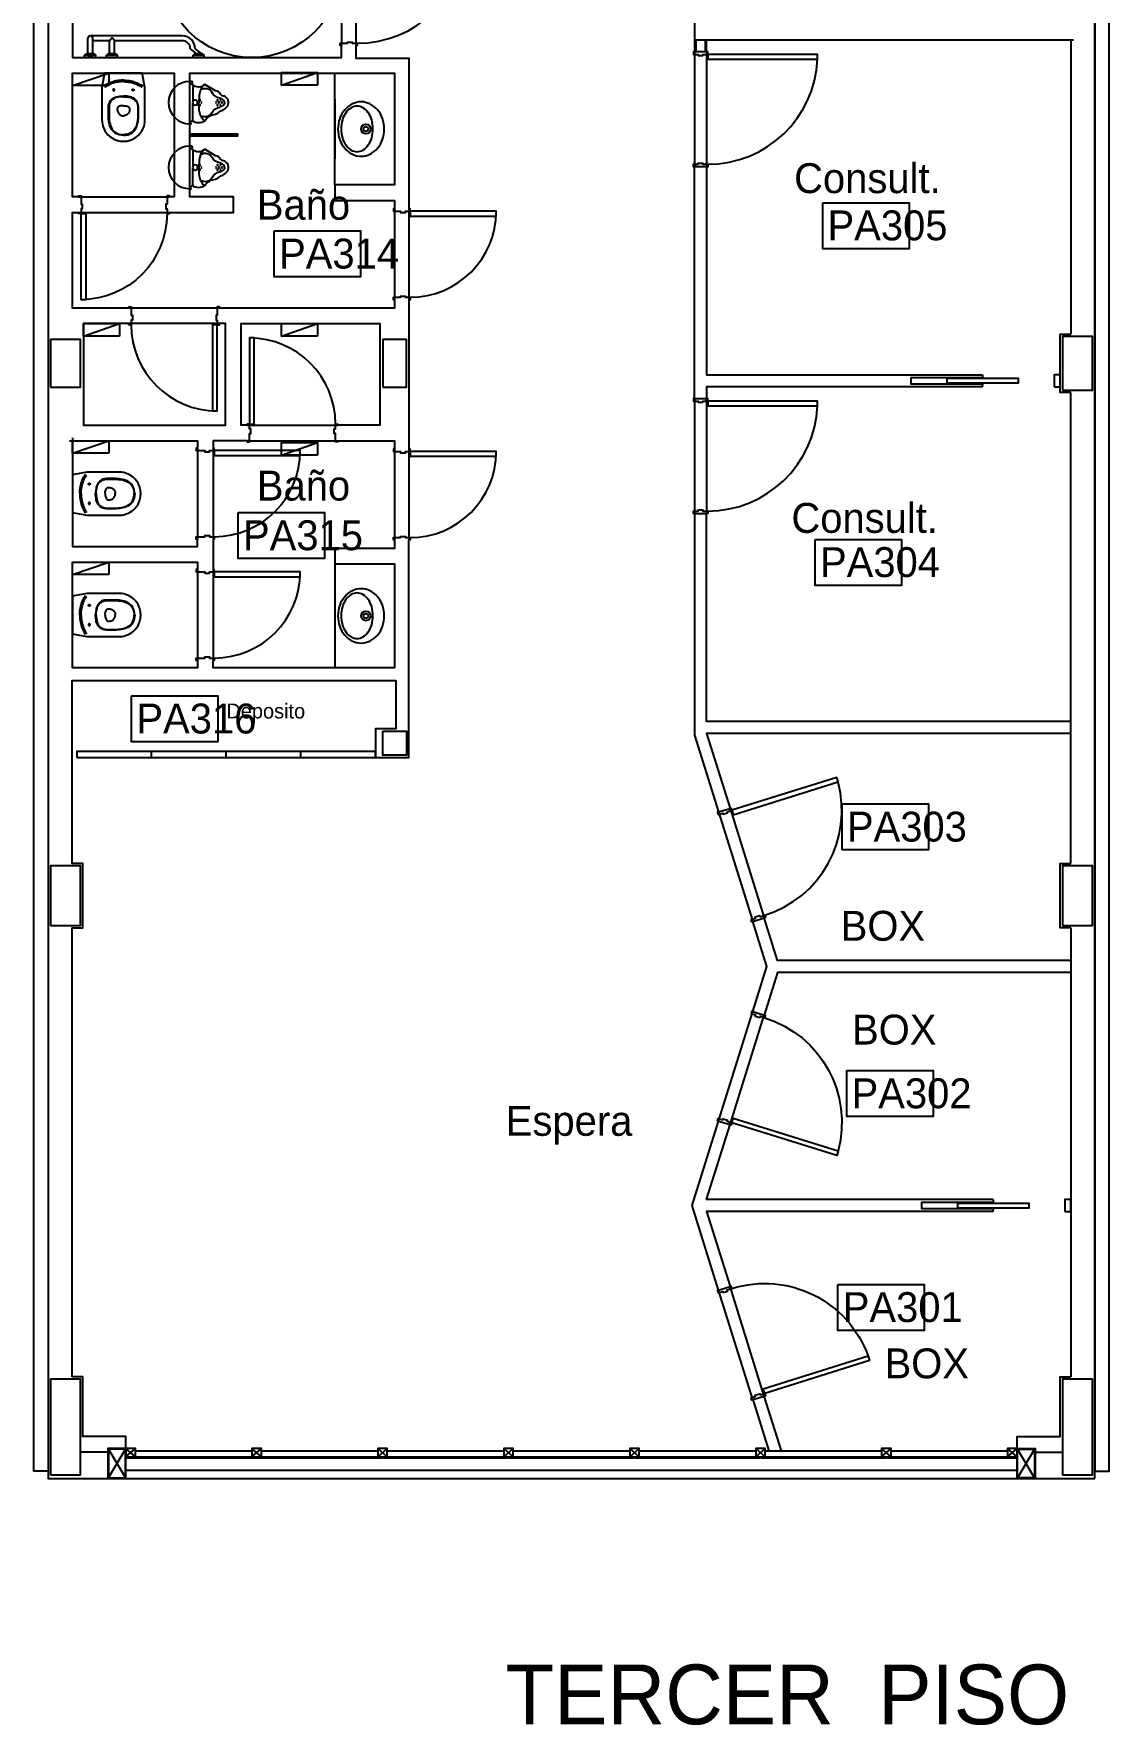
# Model space of a CAD drawing. Header units: millimetres. Extents: x 1473.7 to 1568.7, y 1808.4 to 1881.8.
# Drawn here: x 1522.05 to 1531.05, y 1845.37 to 1859.52 of the extents above; entities that cross this region are included whole.
import ezdxf

# ---------------------------------------------------------------- set-up
doc = ezdxf.new("R2010")
doc.units = ezdxf.units.MM
doc.layers.get('0').update_dxf_attribs({"linetype": 'CONTINUOUS'})
for name, color, linetype in [('0000-TEXTO', 7, 'CONTINUOUS'), ('000000-TEXTO', 7, 'CONTINUOUS'), ('10-CARP-HOJA-PUER', 4, 'CONTINUOUS'), ('10-CARP-MARC', 2, 'CONTINUOUS'), ('10-CARP-SLIA', 14, 'CONTINUOUS'), ('AR - CAJAS', 1, 'CONTINUOUS'), ('AR - CARPINTERIA 1', 1, 'CONTINUOUS'), ('AR - CURTAIN WALL', 1, 'CONTINUOUS'), ('AR - INST. SANITARIA', 2, 'CONTINUOUS'), ('AR - LADRILLO VISTO', 3, 'CONTINUOUS'), ('AR - MESADA', 9, 'CONTINUOUS'), ('AR - REVESTIMIENTO', 21, 'CONTINUOUS'), ('AR - REVOQUE', 8, 'CONTINUOUS'), ('AR - TABIQUE DURLOCK', 2, 'CONTINUOUS'), ('AR - TXT', 7, 'CONTINUOUS'), ('ES - LINEA OFICIAL', 6, 'CONTINUOUS'), ('ES-COLUMNAS', 5, 'CONTINUOUS'), ('Sanitario_Detalle', 8, 'CONTINUOUS'), ('TEXTO', 7, 'CONTINUOUS')]:
    doc.layers.add(name, color=color, linetype=linetype)

# ---------------------------------------------------------------- blocks, each defined once
blk = doc.blocks.new('Puerta 76.1')
at = {"layer": '10-CARP-HOJA-PUER', "linetype": 'CONTINUOUS'}
blk.add_lwpolyline([(0.02, 0.13), (0.06, 0.13), (0.06, 0.85), (0.02, 0.85), (0.02, 0.13)], dxfattribs=at)
at = {"layer": '10-CARP-MARC', "linetype": 'CONTINUOUS'}
for points in [[(0, 0), (0, -0.01), (0.02, -0.01), (0.02, 0.05), (0.03, 0.05), (0.03, 0.09), (0.02, 0.09), (0.02, 0.13), (0, 0.13), (0, 0.12)], [(0.76, 0), (0.76, -0.01), (0.74, -0.01), (0.74, 0.05), (0.73, 0.05), (0.73, 0.09), (0.74, 0.09), (0.74, 0.13), (0.76, 0.13), (0.76, 0.12)]]:
    blk.add_lwpolyline(points, dxfattribs=at)
at = {"layer": '10-CARP-SLIA', "linetype": 'CONTINUOUS'}
for p, q in [((0, 0.12), (0.76, 0.12)), ((0, 0), (0.76, 0))]:
    blk.add_line(p, q, dxfattribs=at)
blk.add_arc((0.02, 0.13), 0.72, 0, 90, dxfattribs=at)
blk = doc.blocks.new('Puerta 76.2')
at = {"layer": '10-CARP-HOJA-PUER', "linetype": 'CONTINUOUS'}
blk.add_lwpolyline([(0.02, 0.14), (0.06, 0.14), (0.06, 0.86), (0.02, 0.86), (0.02, 0.14)], dxfattribs=at)
at = {"layer": '10-CARP-MARC', "linetype": 'CONTINUOUS'}
for points in [[(0, 0), (0, -0.01), (0.02, -0.01), (0.02, 0.06), (0.03, 0.06), (0.03, 0.1), (0.02, 0.1), (0.02, 0.14), (0, 0.14), (0, 0.13)], [(0.76, 0), (0.76, -0.01), (0.74, -0.01), (0.74, 0.06), (0.73, 0.06), (0.73, 0.1), (0.74, 0.1), (0.74, 0.14), (0.76, 0.14), (0.76, 0.13)]]:
    blk.add_lwpolyline(points, dxfattribs=at)
at = {"layer": '10-CARP-SLIA', "linetype": 'CONTINUOUS'}
for p, q in [((0, 0.13), (0.76, 0.13)), ((0, 0), (0.76, 0))]:
    blk.add_line(p, q, dxfattribs=at)
blk.add_arc((0.02, 0.14), 0.72, 0, 90, dxfattribs=at)
blk = doc.blocks.new('Puerta 96.1')
at = {"layer": '10-CARP-HOJA-PUER', "linetype": 'CONTINUOUS'}
blk.add_lwpolyline([(0.02, 0.11), (0.06, 0.11), (0.06, 1.03), (0.02, 1.03), (0.02, 0.11)], dxfattribs=at)
at = {"layer": '10-CARP-MARC', "linetype": 'CONTINUOUS'}
for points in [[(0, 0), (0, -0.01), (0.02, -0.01), (0.02, 0.03), (0.03, 0.03), (0.03, 0.07), (0.02, 0.07), (0.02, 0.11), (0, 0.11), (0, 0.1)], [(0.96, 0), (0.96, -0.01), (0.94, -0.01), (0.94, 0.03), (0.93, 0.03), (0.93, 0.07), (0.94, 0.07), (0.94, 0.11), (0.96, 0.11), (0.96, 0.1)]]:
    blk.add_lwpolyline(points, dxfattribs=at)
at = {"layer": '10-CARP-SLIA', "linetype": 'CONTINUOUS'}
for p, q in [((0, 0.1), (0.96, 0.1)), ((0, 0), (0.96, 0))]:
    blk.add_line(p, q, dxfattribs=at)
blk.add_arc((0.019952, 0.109981), 0.920048, 0.00121, 87.505209, dxfattribs=at)
blk = doc.blocks.new('Puerta 96.2')
at = {"layer": '10-CARP-HOJA-PUER', "linetype": 'CONTINUOUS'}
blk.add_lwpolyline([(0.02, 0.13), (0.06, 0.13), (0.06, 1.05), (0.02, 1.05), (0.02, 0.13)], dxfattribs=at)
at = {"layer": '10-CARP-MARC', "linetype": 'CONTINUOUS'}
for points in [[(0, 0), (0, -0.01), (0.02, -0.01), (0.02, 0.05), (0.03, 0.05), (0.03, 0.09), (0.02, 0.09), (0.02, 0.13), (0, 0.13), (0, 0.12)], [(0.96, 0), (0.96, -0.01), (0.94, -0.01), (0.94, 0.05), (0.93, 0.05), (0.93, 0.09), (0.94, 0.09), (0.94, 0.13), (0.96, 0.13), (0.96, 0.12)]]:
    blk.add_lwpolyline(points, dxfattribs=at)
at = {"layer": '10-CARP-SLIA', "linetype": 'CONTINUOUS'}
for p, q in [((0, 0.12), (0.96, 0.12)), ((0, 0), (0.96, 0))]:
    blk.add_line(p, q, dxfattribs=at)
blk.add_arc((0.019952, 0.129981), 0.920048, 0.00121, 87.505209, dxfattribs=at)
blk = doc.blocks.new('S_Mingitorio')
blk.add_lwpolyline([(-0.164, 0.3, -0.107013), (-0.138805, 0.292953, -0.081155), (-0.114635, 0.270044, 0.245336), (-0.099805, 0.238295, -0.277467), (-0.073617, 0.200136), (-0.024, 0.117609, 0.414214), (-0.024, 0.019), (-0.017, 0.012, -0.999999), (0, 0.012), (0, 0, -0.999999), (-0.328, 0), (-0.328, 0.012, 0.414214), (-0.311, 0.012), (-0.304, 0.019, -0.277467), (-0.304, 0.117609, 0.245336), (-0.254383, 0.200136, -0.081155), (-0.228195, 0.238295, -0.107013), (-0.213365, 0.270044), (-0.189195, 0.292953), (-0.164, 0.3)], format="xyb", close=True)
at = {"layer": 'Sanitario_Detalle'}
for p, q in [((-0.299, 0.025), (-0.17468, 0.025)), ((-0.029, 0.025), (-0.15332, 0.025))]:
    blk.add_line(p, q, dxfattribs=at)
for points in [[(-0.164, 0.268849, 0.088171), (-0.176666, 0.265306, 0.075175), (-0.188587, 0.253131, 0.075175), (-0.198793, 0.231942)], [(-0.164, 0.268849, -0.088171), (-0.151334, 0.265306, -0.075175), (-0.139413, 0.253131, -0.075175), (-0.129207, 0.231942)], [(-0.304, 0.117609, 0.09017), (-0.297032, 0.102868, 0.04702), (-0.262995, 0.083927), (-0.221325, 0.073995), (-0.164, 0.069976)], [(-0.024, 0.117609, -0.09017), (-0.030968, 0.102868, -0.04702), (-0.065005, 0.083927), (-0.106675, 0.073995), (-0.164, 0.069976)]]:
    blk.add_lwpolyline(points, format="xyb", dxfattribs=at)
for centre, radius in [((-0.183053, 0.236136), 0.003), ((-0.183053, 0.214136), 0.003), ((-0.164, 0.247136), 0.003), ((-0.164, 0.225136), 0.003), ((-0.164, 0.203136), 0.003), ((-0.144947, 0.236136), 0.003), ((-0.144947, 0.214136), 0.003), ((-0.183053, 0.078235), 0.003), ((-0.164, 0.04191), 0.02), ((-0.164, 0.089235), 0.003), ((-0.144947, 0.078235), 0.003)]:
    blk.add_circle(centre, radius, dxfattribs=at)
for centre, radius, start, end in [((-0.210559, 0.117609), 0.063441, 117.969625, 211.439222), ((-0.277833, 0.244296), 0.08, 297.969625, 351.116406), ((-0.050167, 0.244296), 0.08, 188.883594, 242.030375), ((-0.117441, 0.117609), 0.063441, 328.560778, 62.030375), ((-0.299, 0.02), 0.005, 89.999478, 179.999119), ((-0.029, 0.02), 0.005, 0.000881, 90.000522)]:
    blk.add_arc(centre, radius, start, end, dxfattribs=at)
blk = doc.blocks.new('SAPLS001')
for p, q in [((-0.250026, 0), (0.250026, 0)), ((-0.250026, -0.5), (0.250026, -0.5))]:
    blk.add_line(p, q)
at = {"linetype": 'ByBlock'}
for points in [[(0.22733, -0.280754, 0.113295), (0.210623, -0.207966, 0.103441), (0.160747, -0.143356, 0.092), (0.088548, -0.101656, 0.085275), (0, -0.086444, 0.085275), (-0.088548, -0.101656, 0.092), (-0.160747, -0.143356, 0.103441), (-0.210623, -0.207966, 0.113295), (-0.22733, -0.280754, 0.113295), (-0.210623, -0.353541, 0.103441), (-0.160747, -0.418152, 0.092), (-0.088548, -0.459851, 0.085275), (0, -0.475064, 0.085275), (0.088548, -0.459851, 0.092), (0.160747, -0.418152, 0.103441), (0.210623, -0.353541, 0.113295)], [(0.18923, -0.315044, 0.13438), (0.175998, -0.266698, 0.106842), (0.133434, -0.220751, 0.082314), (0.074256, -0.192422, 0.07067), (-0.00127, -0.181694, 0.07067), (-0.076796, -0.192422, 0.082314), (-0.135974, -0.220751, 0.106842), (-0.178538, -0.266698, 0.13438), (-0.19177, -0.315044, 0.13438), (-0.178538, -0.363389, 0.106842), (-0.135974, -0.409336, 0.082314), (-0.076796, -0.437665, 0.07067), (-0.00127, -0.448394, 0.07067), (0.074256, -0.437665, 0.082314), (0.133434, -0.409336, 0.106842), (0.175998, -0.363389, 0.13438)]]:
    blk.add_lwpolyline(points, format="xyb", close=True, dxfattribs=at)
for radius in [0.04, 0.02]:
    blk.add_circle((0, -0.240623), radius)
blk = doc.blocks.new('RCPLS004')
for p, q in [((-0.158103, -0.103448), (-0.163602, -0.106888)), ((-0.147335, -0.097174), (-0.158103, -0.103448)), ((-0.151402, -0.113418), (-0.157098, -0.116972)), ((-0.142725, -0.108344), (-0.151402, -0.113418)), ((-0.135621, -0.090996), (-0.147335, -0.097174)), ((-0.131151, -0.102179), (-0.142725, -0.108344)), ((-0.124182, -0.085575), (-0.135621, -0.090996)), ((-0.120804, -0.097217), (-0.131151, -0.102179)), ((-0.110949, -0.080011), (-0.124182, -0.085575)), ((-0.108353, -0.091891), (-0.120804, -0.097217)), ((-0.097979, -0.075253), (-0.110949, -0.080011)), ((-0.096744, -0.087525), (-0.108353, -0.091891)), ((-0.085539, -0.071305), (-0.097979, -0.075253)), ((-0.083423, -0.083193), (-0.096744, -0.087525)), ((-0.088322, -0.138375), (-0.0885, -0.140043)), ((-0.0885, -0.140043), (-0.088342, -0.14153)), ((-0.087768, -0.136768), (-0.088322, -0.138375)), ((-0.086964, -0.135453), (-0.087768, -0.136768)), ((-0.085938, -0.134355), (-0.086964, -0.135453)), ((-0.08473, -0.133493), (-0.085938, -0.134355)), ((-0.074913, -0.068391), (-0.085539, -0.071305)), ((-0.083077, -0.132793), (-0.08473, -0.133493)), ((-0.06913, -0.079316), (-0.083423, -0.083193)), ((-0.081, -0.1325), (-0.083077, -0.132793)), ((-0.07927, -0.132702), (-0.081, -0.1325)), ((-0.077873, -0.133183), (-0.07927, -0.132702)), ((-0.076604, -0.133923), (-0.077873, -0.133183)), ((-0.075515, -0.134885), (-0.076604, -0.133923)), ((-0.074542, -0.136187), (-0.075515, -0.134885)), ((-0.062185, -0.065438), (-0.074913, -0.068391)), ((-0.073907, -0.137563), (-0.074542, -0.136187)), ((-0.073552, -0.139119), (-0.073907, -0.137563)), ((-0.073831, -0.142203), (-0.073523, -0.140584)), ((-0.073523, -0.140584), (-0.073552, -0.139119)), ((-0.056178, -0.076464), (-0.06913, -0.079316)), ((-0.046976, -0.062656), (-0.062185, -0.065438)), ((-0.043147, -0.07421), (-0.056178, -0.076464)), ((-0.033426, -0.060845), (-0.046976, -0.062656)), ((-0.029119, -0.072457), (-0.043147, -0.07421)), ((-0.018199, -0.059545), (-0.033426, -0.060845)), ((-0.015985, -0.071438), (-0.029119, -0.072457)), ((0, -0.059), (-0.018199, -0.059545)), ((0, -0.071), (-0.015985, -0.071438)), ((0, -0.059), (0.018199, -0.059545)), ((0, -0.071), (0.015985, -0.071438)), ((0.015985, -0.071438), (0.029119, -0.072457)), ((0.018199, -0.059545), (0.033426, -0.060845)), ((0.029119, -0.072457), (0.043147, -0.07421)), ((0.033426, -0.060845), (0.046976, -0.062656)), ((0.043147, -0.07421), (0.056178, -0.076464)), ((0.046976, -0.062656), (0.062185, -0.065438)), ((0.056178, -0.076464), (0.06913, -0.079316)), ((0.062185, -0.065438), (0.074913, -0.068391)), ((0.06913, -0.079316), (0.083423, -0.083193)), ((0.073523, -0.140584), (0.073552, -0.139119)), ((0.073831, -0.142203), (0.073523, -0.140584)), ((0.073552, -0.139119), (0.073907, -0.137563)), ((0.073907, -0.137563), (0.074542, -0.136187)), ((0.074542, -0.136187), (0.075515, -0.134885)), ((0.074913, -0.068391), (0.085539, -0.071305)), ((0.075515, -0.134885), (0.076604, -0.133923)), ((0.076604, -0.133923), (0.077873, -0.133183)), ((0.077873, -0.133183), (0.07927, -0.132702)), ((0.07927, -0.132702), (0.081, -0.1325)), ((0.081, -0.1325), (0.083077, -0.132793)), ((0.083077, -0.132793), (0.08473, -0.133493)), ((0.083423, -0.083193), (0.096744, -0.087525)), ((0.08473, -0.133493), (0.085938, -0.134355)), ((0.085539, -0.071305), (0.097979, -0.075253)), ((0.085938, -0.134355), (0.086964, -0.135453)), ((0.086964, -0.135453), (0.087768, -0.136768)), ((0.087768, -0.136768), (0.088322, -0.138375)), ((0.088322, -0.138375), (0.0885, -0.140043)), ((0.0885, -0.140043), (0.088342, -0.14153)), ((0.096744, -0.087525), (0.108353, -0.091891)), ((0.097979, -0.075253), (0.110949, -0.080011)), ((0.108353, -0.091891), (0.120804, -0.097217)), ((0.110949, -0.080011), (0.124182, -0.085575)), ((0.120804, -0.097217), (0.131151, -0.102179)), ((0.124182, -0.085575), (0.135621, -0.090996)), ((0.131151, -0.102179), (0.142725, -0.108344)), ((0.135621, -0.090996), (0.147335, -0.097174)), ((0.142725, -0.108344), (0.151402, -0.113418)), ((0.147335, -0.097174), (0.158103, -0.103448)), ((0.151402, -0.113418), (0.157098, -0.116972)), ((0.158103, -0.103448), (0.163602, -0.106888)), ((-0.1255, -0.282118), (-0.124222, -0.267431)), ((-0.1255, -0.363299), (-0.1255, -0.282118)), ((-0.124222, -0.267431), (-0.12055, -0.253534)), ((-0.12055, -0.253534), (-0.115124, -0.241421)), ((-0.119449, -0.269195), (-0.1205, -0.282118)), ((-0.1205, -0.282118), (-0.1205, -0.363299)), ((-0.117825, -0.261603), (-0.119449, -0.269195)), ((-0.11394, -0.25039), (-0.117825, -0.261603)), ((-0.115124, -0.241421), (-0.107735, -0.230113)), ((-0.108595, -0.240129), (-0.11394, -0.25039)), ((-0.1017, -0.230596), (-0.108595, -0.240129)), ((-0.107735, -0.230113), (-0.099559, -0.220986)), ((-0.09449, -0.223083), (-0.1017, -0.230596)), ((-0.099559, -0.220986), (-0.08942, -0.212606)), ((-0.086469, -0.216644), (-0.09449, -0.223083)), ((-0.08942, -0.212606), (-0.080024, -0.206865)), ((-0.088342, -0.14153), (-0.087821, -0.143117)), ((-0.087821, -0.143117), (-0.086955, -0.14456)), ((-0.086955, -0.14456), (-0.086041, -0.145553)), ((-0.073759, -0.209359), (-0.086469, -0.216644)), ((-0.086041, -0.145553), (-0.084883, -0.146416)), ((-0.084883, -0.146416), (-0.083523, -0.147063)), ((-0.083523, -0.147063), (-0.0821, -0.147419)), ((-0.0821, -0.147419), (-0.080907, -0.147499)), ((-0.080907, -0.147499), (-0.07949, -0.147346)), ((-0.080024, -0.206865), (-0.069327, -0.202155)), ((-0.07949, -0.147346), (-0.077884, -0.146822)), ((-0.077884, -0.146822), (-0.076531, -0.146023)), ((-0.076531, -0.146023), (-0.07548, -0.145077)), ((-0.07548, -0.145077), (-0.074435, -0.143627)), ((-0.074435, -0.143627), (-0.073831, -0.142203)), ((-0.060887, -0.204759), (-0.073759, -0.209359)), ((-0.069327, -0.202155), (-0.055138, -0.198213)), ((-0.046105, -0.201418), (-0.060887, -0.204759)), ((-0.055138, -0.198213), (-0.041617, -0.19552)), ((-0.043185, -0.281978), (-0.046264, -0.284915)), ((-0.031523, -0.199055), (-0.046105, -0.201418)), ((-0.0385, -0.279298), (-0.043185, -0.281978)), ((-0.041617, -0.19552), (-0.029962, -0.193818)), ((-0.030225, -0.276434), (-0.0385, -0.279298)), ((-0.016661, -0.197572), (-0.031523, -0.199055)), ((-0.02315, -0.274578), (-0.030225, -0.276434)), ((-0.029962, -0.193818), (-0.018882, -0.19272)), ((-0.015895, -0.273207), (-0.02315, -0.274578)), ((-0.018882, -0.19272), (-0.008623, -0.19215)), ((0, -0.197), (-0.016661, -0.197572)), ((-0.008285, -0.272326), (-0.015895, -0.273207)), ((-0.008623, -0.19215), (0, -0.192)), ((0, -0.272), (-0.008285, -0.272326)), ((0.008623, -0.19215), (0, -0.192)), ((0, -0.197), (0.016661, -0.197572)), ((0, -0.272), (0.008285, -0.272326)), ((0.008285, -0.272326), (0.015895, -0.273207)), ((0.018882, -0.19272), (0.008623, -0.19215)), ((0.015895, -0.273207), (0.02315, -0.274578)), ((0.016661, -0.197572), (0.031523, -0.199055)), ((0.029962, -0.193818), (0.018882, -0.19272)), ((0.02315, -0.274578), (0.030225, -0.276434)), ((0.041617, -0.19552), (0.029962, -0.193818)), ((0.030225, -0.276434), (0.0385, -0.279298)), ((0.031523, -0.199055), (0.046105, -0.201418)), ((0.0385, -0.279298), (0.043185, -0.281978)), ((0.055138, -0.198213), (0.041617, -0.19552)), ((0.043185, -0.281978), (0.046264, -0.284915)), ((0.046105, -0.201418), (0.060887, -0.204759)), ((0.069327, -0.202155), (0.055138, -0.198213)), ((0.060887, -0.204759), (0.073759, -0.209359)), ((0.080024, -0.206865), (0.069327, -0.202155)), ((0.073759, -0.209359), (0.086469, -0.216644)), ((0.074435, -0.143627), (0.073831, -0.142203)), ((0.07548, -0.145077), (0.074435, -0.143627)), ((0.076531, -0.146023), (0.07548, -0.145077)), ((0.077884, -0.146822), (0.076531, -0.146023)), ((0.07949, -0.147346), (0.077884, -0.146822)), ((0.080907, -0.147499), (0.07949, -0.147346)), ((0.08942, -0.212606), (0.080024, -0.206865)), ((0.0821, -0.147419), (0.080907, -0.147499)), ((0.083523, -0.147063), (0.0821, -0.147419)), ((0.084883, -0.146416), (0.083523, -0.147063)), ((0.086041, -0.145553), (0.084883, -0.146416)), ((0.086955, -0.14456), (0.086041, -0.145553)), ((0.086469, -0.216644), (0.09449, -0.223083)), ((0.087821, -0.143117), (0.086955, -0.14456)), ((0.088342, -0.14153), (0.087821, -0.143117)), ((0.099559, -0.220986), (0.08942, -0.212606)), ((0.09449, -0.223083), (0.1017, -0.230596)), ((0.107735, -0.230113), (0.099559, -0.220986)), ((0.1017, -0.230596), (0.108595, -0.240129)), ((0.115124, -0.241421), (0.107735, -0.230113)), ((0.108595, -0.240129), (0.11394, -0.25039)), ((0.11394, -0.25039), (0.117825, -0.261603)), ((0.12055, -0.253534), (0.115124, -0.241421)), ((0.117825, -0.261603), (0.119449, -0.269195)), ((0.119449, -0.269195), (0.1205, -0.282118)), ((0.1205, -0.282118), (0.1205, -0.363299)), ((0.124222, -0.267431), (0.12055, -0.253534)), ((0.1255, -0.282118), (0.124222, -0.267431)), ((0.1255, -0.363299), (0.1255, -0.282118)), ((-0.124835, -0.381151), (-0.1255, -0.363299)), ((-0.124215, -0.388104), (-0.124835, -0.381151)), ((-0.122191, -0.403013), (-0.124215, -0.388104)), ((-0.119164, -0.418081), (-0.122191, -0.403013)), ((-0.1205, -0.363299), (-0.119843, -0.380863)), ((-0.119843, -0.380863), (-0.118297, -0.3954)), ((-0.115468, -0.431962), (-0.119164, -0.418081)), ((-0.118297, -0.3954), (-0.115532, -0.411366)), ((-0.115532, -0.411366), (-0.112195, -0.425221)), ((-0.050528, -0.293518), (-0.051, -0.297838)), ((-0.051, -0.297838), (-0.051, -0.307)), ((-0.051, -0.307), (-0.050533, -0.31307)), ((-0.050533, -0.31307), (-0.049658, -0.317777)), ((-0.048934, -0.288984), (-0.050528, -0.293518)), ((-0.049658, -0.317777), (-0.047921, -0.323587)), ((-0.046264, -0.284915), (-0.048934, -0.288984)), ((-0.047921, -0.323587), (-0.045265, -0.329615)), ((-0.045265, -0.329615), (-0.042318, -0.33457)), ((-0.042318, -0.33457), (-0.039057, -0.338892)), ((-0.039057, -0.338892), (-0.036654, -0.341551)), ((-0.036654, -0.341551), (-0.033718, -0.344346)), ((-0.033718, -0.344346), (-0.029439, -0.347717)), ((-0.029439, -0.347717), (-0.024913, -0.350562)), ((-0.024913, -0.350562), (-0.020674, -0.352673)), ((-0.020674, -0.352673), (-0.015702, -0.354563)), ((-0.015702, -0.354563), (-0.010342, -0.355968)), ((-0.010342, -0.355968), (-0.004643, -0.356801)), ((-0.004643, -0.356801), (0, -0.357)), ((0.004643, -0.356801), (0, -0.357)), ((0.010342, -0.355968), (0.004643, -0.356801)), ((0.015702, -0.354563), (0.010342, -0.355968)), ((0.020674, -0.352673), (0.015702, -0.354563)), ((0.024913, -0.350562), (0.020674, -0.352673)), ((0.029439, -0.347717), (0.024913, -0.350562)), ((0.033718, -0.344346), (0.029439, -0.347717)), ((0.036654, -0.341551), (0.033718, -0.344346)), ((0.039057, -0.338892), (0.036654, -0.341551)), ((0.042318, -0.33457), (0.039057, -0.338892)), ((0.045265, -0.329615), (0.042318, -0.33457)), ((0.047921, -0.323587), (0.045265, -0.329615)), ((0.046264, -0.284915), (0.048934, -0.288984)), ((0.049658, -0.317777), (0.047921, -0.323587)), ((0.048934, -0.288984), (0.050528, -0.293518)), ((0.050533, -0.31307), (0.049658, -0.317777)), ((0.050528, -0.293518), (0.051, -0.297838)), ((0.051, -0.307), (0.050533, -0.31307)), ((0.051, -0.297838), (0.051, -0.307)), ((0.115532, -0.411366), (0.112195, -0.425221)), ((0.115468, -0.431962), (0.119164, -0.418081)), ((0.118297, -0.3954), (0.115532, -0.411366)), ((0.119843, -0.380863), (0.118297, -0.3954)), ((0.119164, -0.418081), (0.122191, -0.403013)), ((0.1205, -0.363299), (0.119843, -0.380863)), ((0.122191, -0.403013), (0.124215, -0.388104)), ((0.124215, -0.388104), (0.124835, -0.381151)), ((0.124835, -0.381151), (0.1255, -0.363299)), ((-0.109717, -0.448896), (-0.115468, -0.431962)), ((-0.112195, -0.425221), (-0.108054, -0.438762)), ((-0.103942, -0.462197), (-0.109717, -0.448896)), ((-0.108054, -0.438762), (-0.1029, -0.452531)), ((-0.096858, -0.473918), (-0.103942, -0.462197)), ((-0.1029, -0.452531), (-0.096561, -0.465194)), ((-0.086419, -0.486469), (-0.096858, -0.473918)), ((-0.096561, -0.465194), (-0.087423, -0.477956)), ((-0.087423, -0.477956), (-0.077, -0.48845)), ((-0.075842, -0.495831), (-0.086419, -0.486469)), ((-0.077, -0.48845), (-0.067071, -0.495927)), ((-0.062522, -0.504453), (-0.075842, -0.495831)), ((-0.067071, -0.495927), (-0.060147, -0.500053)), ((-0.050085, -0.510249), (-0.062522, -0.504453)), ((-0.060147, -0.500053), (-0.045385, -0.506719)), ((-0.058842, -0.560182), (-0.058842, -0.560182)), ((-0.035816, -0.515107), (-0.050085, -0.510249)), ((-0.045385, -0.506719), (-0.034871, -0.51018)), ((-0.018391, -0.518729), (-0.035816, -0.515107)), ((-0.034871, -0.51018), (-0.022731, -0.512975)), ((-0.022731, -0.512975), (-0.011894, -0.514449)), ((0, -0.52), (-0.018391, -0.518729)), ((-0.011894, -0.514449), (0, -0.515)), ((0.011894, -0.514449), (0, -0.515)), ((0, -0.52), (0.018391, -0.518729)), ((0.022731, -0.512975), (0.011894, -0.514449)), ((0.018391, -0.518729), (0.035816, -0.515107)), ((0.034871, -0.51018), (0.022731, -0.512975)), ((0.045385, -0.506719), (0.034871, -0.51018)), ((0.035816, -0.515107), (0.050085, -0.510249)), ((0.060147, -0.500053), (0.045385, -0.506719)), ((0.050085, -0.510249), (0.062522, -0.504453)), ((0.058842, -0.560182), (0.058842, -0.560182)), ((0.067071, -0.495927), (0.060147, -0.500053)), ((0.062522, -0.504453), (0.075842, -0.495831)), ((0.077, -0.48845), (0.067071, -0.495927)), ((0.075842, -0.495831), (0.086419, -0.486469)), ((0.087423, -0.477956), (0.077, -0.48845)), ((0.086419, -0.486469), (0.096858, -0.473918)), ((0.096561, -0.465194), (0.087423, -0.477956)), ((0.1029, -0.452531), (0.096561, -0.465194)), ((0.096858, -0.473918), (0.103942, -0.462197)), ((0.108054, -0.438762), (0.1029, -0.452531)), ((0.103942, -0.462197), (0.109717, -0.448896)), ((0.112195, -0.425221), (0.108054, -0.438762)), ((0.109717, -0.448896), (0.115468, -0.431962))]:
    blk.add_line(p, q)
blk.add_lwpolyline([(0, -0.57), (0.008155, -0.569822), (0.016533, -0.569254), (0.027671, -0.567887), (0.038261, -0.565927), (0.048229, -0.563472), (0.053812, -0.561831), (0.058842, -0.560182), (0.065687, -0.55767), (0.075105, -0.553685), (0.08821, -0.547039), (0.097356, -0.541561), (0.110592, -0.532228), (0.120379, -0.524077), (0.12978, -0.515037), (0.13826, -0.505631), (0.146854, -0.494549), (0.155437, -0.481366), (0.162033, -0.469149), (0.167223, -0.457567), (0.172335, -0.443303), (0.176515, -0.427357), (0.179278, -0.410624), (0.1805, -0.3905), (0.1805, -0.12), (0.160798, -0.012536), (0.159251, -0.004098), (0.158628, -0.002439), (0.158014, -0.001616), (0.157219, -0.000917), (0.156113, -0.000327), (0.154333, 0), (0, 0), (-0.154333, 0), (-0.156113, -0.000327), (-0.157219, -0.000917), (-0.158014, -0.001616), (-0.158628, -0.002439), (-0.159251, -0.004098), (-0.160798, -0.012536), (-0.1805, -0.12), (-0.1805, -0.3905), (-0.179278, -0.410624), (-0.176515, -0.427357), (-0.172335, -0.443303), (-0.167223, -0.457567), (-0.162033, -0.469149), (-0.155437, -0.481366), (-0.146854, -0.494549), (-0.13826, -0.505631), (-0.12978, -0.515037), (-0.120379, -0.524077), (-0.110592, -0.532228), (-0.097356, -0.541561), (-0.08821, -0.547039), (-0.075105, -0.553685), (-0.065687, -0.55767), (-0.058842, -0.560182), (-0.053812, -0.561831), (-0.048229, -0.563472), (-0.038261, -0.565927), (-0.027671, -0.567887), (-0.016533, -0.569254), (-0.008155, -0.569822)], close=True)

msp = doc.modelspace()

# ---------------------------------------------------------------- linework, layer by layer
at = {"color": 2}
msp.add_circle((1523.873325, 1860.068462), 0.75, dxfattribs=at)
at = {"layer": 'AR - CAJAS'}
for p, q in [((1522.373325, 1859.084088), (1522.676284, 1859.188462)), ((1524.120384, 1859.088454), (1524.423344, 1859.192829)), ((1522.463324, 1856.989062), (1522.766284, 1857.093436)), ((1524.120384, 1856.989062), (1524.423344, 1857.093436)), ((1522.373325, 1856.009062), (1522.676284, 1856.113436)), ((1524.120384, 1855.994059), (1524.423344, 1856.098433)), ((1522.373325, 1854.994062), (1522.676284, 1855.098436))]:
    msp.add_line(p, q, dxfattribs=at)
for points in [[(1522.676284, 1859.084088), (1522.373325, 1859.084088), (1522.373325, 1859.188462), (1522.676284, 1859.188462)], [(1524.423344, 1859.088454), (1524.120384, 1859.088454), (1524.120384, 1859.192829), (1524.423344, 1859.192829)], [(1522.766284, 1856.989062), (1522.463324, 1856.989062), (1522.463324, 1857.093436), (1522.766284, 1857.093436)], [(1524.423344, 1856.989062), (1524.120384, 1856.989062), (1524.120384, 1857.093436), (1524.423344, 1857.093436)], [(1522.676284, 1856.009062), (1522.373325, 1856.009062), (1522.373325, 1856.113436), (1522.676284, 1856.113436)], [(1524.423344, 1855.994059), (1524.120384, 1855.994059), (1524.120384, 1856.098433), (1524.423344, 1856.098433)], [(1522.676284, 1854.994062), (1522.373325, 1854.994062), (1522.373325, 1855.098436), (1522.676284, 1855.098436)]]:
    msp.add_lwpolyline(points, close=True, dxfattribs=at)
at = {"layer": 'AR - CARPINTERIA 1', "linetype": 'CONTINUOUS'}
for points in [[(1529.988324, 1856.653337), (1529.988324, 1856.640837), (1529.388324, 1856.640837), (1529.388324, 1856.590837), (1529.988324, 1856.590837), (1529.988324, 1856.578337)], [(1523.033325, 1853.463528), (1523.033325, 1853.513528)], [(1523.658325, 1853.463528), (1523.658325, 1853.513528)], [(1524.283325, 1853.463528), (1524.283325, 1853.513528)], [(1530.078324, 1849.753337), (1530.078324, 1849.740837), (1529.478324, 1849.740837), (1529.478324, 1849.690837), (1530.078324, 1849.690837), (1530.078324, 1849.678337)]]:
    msp.add_lwpolyline(points, dxfattribs=at)
for points in [[(1530.588324, 1856.565837), (1530.638324, 1856.565837), (1530.638324, 1856.665837), (1530.588324, 1856.665837)], [(1529.688324, 1856.598337), (1530.288324, 1856.598337), (1530.288324, 1856.633337), (1529.688324, 1856.633337)], [(1522.408325, 1853.463528), (1524.908325, 1853.463528), (1524.908325, 1853.513528), (1522.408325, 1853.513528)], [(1529.778324, 1849.698337), (1530.378324, 1849.698337), (1530.378324, 1849.733337), (1529.778324, 1849.733337)], [(1530.678324, 1849.665837), (1530.728324, 1849.665837), (1530.728324, 1849.765837), (1530.678324, 1849.765837)]]:
    msp.add_lwpolyline(points, close=True, dxfattribs=at)
at = {"layer": 'AR - CURTAIN WALL'}
for points in [[(1522.668324, 1847.433528), (1522.818324, 1847.433528), (1522.818324, 1847.683528), (1522.668324, 1847.683528)], [(1522.672324, 1847.437528), (1522.814324, 1847.437528), (1522.814324, 1847.679528), (1522.672324, 1847.679528)], [(1522.818325, 1847.613528), (1522.898325, 1847.613528), (1522.898325, 1847.683528), (1522.818325, 1847.683528)], [(1523.872611, 1847.613528), (1523.952611, 1847.613528), (1523.952611, 1847.683528), (1523.872611, 1847.683528)], [(1524.926896, 1847.613528), (1525.006896, 1847.613528), (1525.006896, 1847.683528), (1524.926896, 1847.683528)], [(1525.981182, 1847.613528), (1526.061182, 1847.613528), (1526.061182, 1847.683528), (1525.981182, 1847.683528)], [(1527.035467, 1847.613528), (1527.115467, 1847.613528), (1527.115467, 1847.683528), (1527.035467, 1847.683528)], [(1528.089753, 1847.613528), (1528.169753, 1847.613528), (1528.169753, 1847.683528), (1528.089753, 1847.683528)], [(1529.144038, 1847.613528), (1529.224038, 1847.613528), (1529.224038, 1847.683528), (1529.144038, 1847.683528)], [(1530.198324, 1847.613528), (1530.278324, 1847.613528), (1530.278324, 1847.683528), (1530.198324, 1847.683528)], [(1530.428324, 1847.433528), (1530.278324, 1847.433528), (1530.278324, 1847.683528), (1530.428324, 1847.683528)], [(1530.424324, 1847.437528), (1530.282324, 1847.437528), (1530.282324, 1847.679528), (1530.424324, 1847.679528)]]:
    msp.add_lwpolyline(points, close=True, dxfattribs=at)
for points in [[(1522.672324, 1847.437528), (1522.814324, 1847.679528)], [(1522.672324, 1847.679528), (1522.814324, 1847.437528)], [(1522.898325, 1847.613528), (1522.818325, 1847.683528)], [(1522.818325, 1847.613528), (1522.898325, 1847.683528)], [(1523.907611, 1847.613528), (1523.907611, 1847.603528), (1522.828324, 1847.603528), (1522.828324, 1847.613528)], [(1522.828324, 1847.613528), (1530.268324, 1847.613528)], [(1522.898325, 1847.663528), (1523.872611, 1847.663528)], [(1523.952611, 1847.613528), (1523.872611, 1847.683528)], [(1523.872611, 1847.613528), (1523.952611, 1847.683528)], [(1524.961896, 1847.603528), (1523.917611, 1847.603528), (1523.917611, 1847.613528)], [(1523.952611, 1847.663528), (1524.926896, 1847.663528)], [(1525.006896, 1847.613528), (1524.926896, 1847.683528)], [(1524.926896, 1847.613528), (1525.006896, 1847.683528)], [(1524.961896, 1847.613528), (1524.961896, 1847.603528)], [(1526.016182, 1847.603528), (1524.971896, 1847.603528), (1524.971896, 1847.613528)], [(1525.006896, 1847.663528), (1525.981182, 1847.663528)], [(1526.061182, 1847.613528), (1525.981182, 1847.683528)], [(1525.981182, 1847.613528), (1526.061182, 1847.683528)], [(1526.016182, 1847.613528), (1526.016182, 1847.603528)], [(1527.070467, 1847.603528), (1526.026182, 1847.603528), (1526.026182, 1847.613528)], [(1526.061182, 1847.663528), (1527.035467, 1847.663528)], [(1527.115467, 1847.613528), (1527.035467, 1847.683528)], [(1527.035467, 1847.613528), (1527.115467, 1847.683528)], [(1527.070467, 1847.613528), (1527.070467, 1847.603528)], [(1528.124753, 1847.603528), (1527.080467, 1847.603528), (1527.080467, 1847.613528)], [(1527.115467, 1847.663528), (1528.089753, 1847.663528)], [(1528.169753, 1847.613528), (1528.089753, 1847.683528)], [(1528.089753, 1847.613528), (1528.169753, 1847.683528)], [(1528.124753, 1847.613528), (1528.124753, 1847.603528)], [(1529.179038, 1847.603528), (1528.134753, 1847.603528), (1528.134753, 1847.613528)], [(1528.169753, 1847.663528), (1529.144038, 1847.663528)], [(1529.224038, 1847.613528), (1529.144038, 1847.683528)], [(1529.144038, 1847.613528), (1529.224038, 1847.683528)], [(1529.179038, 1847.613528), (1529.179038, 1847.603528)], [(1530.268324, 1847.613528), (1530.268324, 1847.603528), (1529.189038, 1847.603528), (1529.189038, 1847.613528)], [(1529.224038, 1847.663528), (1530.198324, 1847.663528)], [(1530.278324, 1847.613528), (1530.198324, 1847.683528)], [(1530.198324, 1847.613528), (1530.278324, 1847.683528)], [(1530.424324, 1847.437528), (1530.282324, 1847.679528)], [(1530.424324, 1847.679528), (1530.282324, 1847.437528)], [(1522.818324, 1847.503528), (1530.278324, 1847.503528)]]:
    msp.add_lwpolyline(points, dxfattribs=at)
at = {"layer": 'AR - INST. SANITARIA'}
for p, q in [((1522.50069, 1859.352113), (1522.50069, 1859.480271)), ((1523.290816, 1859.500462), (1522.520881, 1859.500462)), ((1522.541071, 1859.352113), (1522.541071, 1859.480271)), ((1522.682406, 1859.460081), (1522.696686, 1859.478692)), ((1522.705303, 1859.480271), (1522.699889, 1859.480271)), ((1522.722787, 1859.460081), (1522.708507, 1859.478692)), ((1522.497998, 1859.352113), (1522.473769, 1859.338652)), ((1522.473769, 1859.338652), (1522.567992, 1859.338652)), ((1522.473769, 1859.318462), (1522.473769, 1859.338652)), ((1522.497998, 1859.352113), (1522.543764, 1859.352113)), ((1522.50069, 1859.352113), (1522.541071, 1859.352113)), ((1522.682406, 1859.460081), (1522.541071, 1859.460081)), ((1522.543764, 1859.352113), (1522.567992, 1859.338652)), ((1522.567992, 1859.318462), (1522.567992, 1859.338652)), ((1522.679714, 1859.352113), (1522.655485, 1859.338652)), ((1522.655485, 1859.338652), (1522.749708, 1859.338652)), ((1522.655485, 1859.318462), (1522.655485, 1859.338652)), ((1522.679714, 1859.352113), (1522.725479, 1859.352113)), ((1522.682406, 1859.352113), (1522.682406, 1859.460081)), ((1522.682406, 1859.352113), (1522.722787, 1859.352113)), ((1522.722787, 1859.352113), (1522.722787, 1859.460081)), ((1523.290816, 1859.460081), (1522.722787, 1859.460081)), ((1522.725479, 1859.352113), (1522.749708, 1859.338652)), ((1522.749708, 1859.318462), (1522.749708, 1859.338652)), ((1523.358118, 1859.392779), (1523.408118, 1859.352113)), ((1523.405426, 1859.352113), (1523.381197, 1859.338652)), ((1523.381197, 1859.338652), (1523.47542, 1859.338652)), ((1523.381197, 1859.318462), (1523.381197, 1859.338652)), ((1523.398499, 1859.392779), (1523.448499, 1859.352113)), ((1523.405426, 1859.352113), (1523.451191, 1859.352113)), ((1523.408118, 1859.352113), (1523.448499, 1859.352113)), ((1523.451191, 1859.352113), (1523.47542, 1859.338652)), ((1523.47542, 1859.318462), (1523.47542, 1859.338652)), ((1522.473769, 1859.318462), (1522.567992, 1859.318462)), ((1522.541071, 1859.318462), (1522.50069, 1859.318462)), ((1522.655485, 1859.318462), (1522.749708, 1859.318462)), ((1523.381197, 1859.318462), (1523.47542, 1859.318462))]:
    msp.add_line(p, q, dxfattribs=at)
for centre, radius, start, end in [((1522.520881, 1859.480271), 0.020191, 360, 180), ((1522.699889, 1859.476233), 0.004038, 90, 142.501208), ((1522.705303, 1859.476233), 0.004038, 37.498792, 90), ((1523.290816, 1859.392779), 0.107683, 360, 90), ((1523.290816, 1859.392779), 0.067302, 360, 90)]:
    msp.add_arc(centre, radius, start, end, dxfattribs=at)
at = {"layer": 'AR - LADRILLO VISTO', "linetype": 'CONTINUOUS'}
for points in [[(1522.398324, 1873.703528), (1522.168324, 1873.703528), (1522.168324, 1847.493528), (1522.168324, 1847.493528), (1522.168324, 1847.493528), (1522.048324, 1847.493528), (1522.048324, 1873.763528), (1522.458324, 1873.763528), (1522.458324, 1873.563528), (1522.398324, 1873.563528), (1522.398324, 1873.703528)], [(1530.928324, 1873.703528), (1530.928324, 1847.493528), (1530.928324, 1847.493528), (1530.928324, 1847.493528), (1531.048324, 1847.493528), (1531.048324, 1873.763528), (1530.588324, 1873.763528), (1530.588324, 1873.583527), (1530.648324, 1873.583527), (1530.648324, 1873.703528), (1530.928324, 1873.703528)]]:
    msp.add_lwpolyline(points, dxfattribs=at)
at = {"layer": 'AR - MESADA', "linetype": 'CONTINUOUS'}
for points in [[(1524.568324, 1858.253436), (1524.568324, 1859.188462)], [(1524.568324, 1858.253436), (1524.568324, 1859.188462)], [(1524.568324, 1858.253436), (1524.568324, 1859.188462)], [(1524.568324, 1855.083436), (1524.568324, 1854.213436)], [(1524.568324, 1855.083436), (1524.568324, 1854.213436)], [(1524.568324, 1855.083436), (1524.568324, 1854.213436)]]:
    msp.add_lwpolyline(points, dxfattribs=at)
msp.add_lwpolyline([(1523.353325, 1858.680949), (1523.753325, 1858.680949), (1523.753325, 1858.660949), (1523.353325, 1858.660949)], close=True, dxfattribs=at)
msp.add_lwpolyline([(1523.353325, 1858.680949), (1523.753325, 1858.680949), (1523.753325, 1858.660949), (1523.353325, 1858.660949)], close=True, dxfattribs=at)
at = {"layer": 'AR - REVESTIMIENTO', "linetype": 'CONTINUOUS'}
for points in [[(1524.623325, 1860.378462), (1524.623325, 1860.818462), (1522.373325, 1860.818462), (1522.373325, 1859.318462), (1524.623325, 1859.318462), (1524.623325, 1859.418462)], [(1522.423325, 1858.153436), (1522.373325, 1858.153436), (1522.373325, 1859.188462), (1523.223325, 1859.188462), (1523.223325, 1858.153436), (1523.183325, 1858.153436)], [(1523.183325, 1858.023436), (1523.718324, 1858.023436), (1523.718324, 1858.153436), (1523.353325, 1858.153436), (1523.353325, 1859.188462), (1525.068324, 1859.188462), (1525.068324, 1858.253436), (1524.568324, 1858.253436), (1524.568324, 1858.123436), (1525.068324, 1858.123436), (1525.068324, 1858.053436)], [(1522.843324, 1857.223436), (1522.373325, 1857.223436), (1522.373325, 1858.023436), (1522.423325, 1858.023436)], [(1525.068324, 1857.293436), (1525.068324, 1857.223436), (1523.603324, 1857.223436)], [(1522.843324, 1857.093436), (1522.463324, 1857.093436), (1522.463324, 1856.243436), (1523.653324, 1856.243436), (1523.653324, 1857.093436), (1523.603324, 1857.093436)], [(1523.833324, 1856.243436), (1523.783324, 1856.243436), (1523.783324, 1857.093436), (1524.943324, 1857.093436), (1524.943324, 1856.243436), (1524.593324, 1856.243436)], [(1522.348325, 1856.113436), (1523.418325, 1856.113436), (1523.418325, 1856.050936)], [(1522.373325, 1856.138436), (1522.373325, 1855.228436), (1523.418324, 1855.228436), (1523.418324, 1855.290936)], [(1523.833324, 1856.113436), (1523.548325, 1856.113436), (1523.548325, 1856.050936)], [(1524.593324, 1856.113436), (1525.068324, 1856.113436), (1525.068324, 1856.043436)], [(1523.548324, 1855.290936), (1523.548324, 1855.035936)], [(1525.068324, 1855.283436), (1525.068324, 1855.213436), (1524.568324, 1855.213436), (1524.568324, 1855.083436), (1525.068324, 1855.083436), (1525.068324, 1854.213436), (1523.548324, 1854.213436), (1523.548324, 1854.275936)], [(1523.418324, 1854.275936), (1523.418324, 1854.213436), (1522.373325, 1854.213436), (1522.373325, 1855.098436), (1523.418324, 1855.098436), (1523.418324, 1855.035936)]]:
    msp.add_lwpolyline(points, dxfattribs=at)
at = {"layer": 'AR - REVOQUE', "linetype": 'CONTINUOUS'}
for points in [[(1527.578324, 1859.690837), (1527.578324, 1859.465837), (1530.748324, 1859.465837)], [(1524.743325, 1859.418462), (1524.743325, 1859.313462), (1525.188324, 1859.313462), (1525.188324, 1858.053436)], [(1530.728324, 1859.465837), (1530.728324, 1857.006075)], [(1525.188324, 1857.293436), (1525.188324, 1856.043436)], [(1530.728324, 1856.516075), (1530.638324, 1856.516075), (1530.638324, 1857.006075), (1530.728324, 1857.006075)], [(1530.728324, 1852.578528), (1530.728324, 1856.516075)], [(1522.368325, 1848.283528), (1522.368325, 1852.038528), (1522.458324, 1852.038528), (1522.458324, 1852.578528), (1522.368325, 1852.578528), (1522.368325, 1854.108436), (1525.078324, 1854.108436), (1525.078324, 1853.703528), (1524.908325, 1853.703528), (1524.908325, 1853.463528), (1525.188324, 1853.463528), (1525.188324, 1855.283436)], [(1530.728324, 1852.038528), (1530.638324, 1852.038528), (1530.638324, 1852.578528), (1530.728324, 1852.578528)], [(1530.728324, 1852.038528), (1530.728324, 1848.283528)], [(1522.818325, 1847.683528), (1522.818325, 1847.783528), (1522.458324, 1847.783528), (1522.458324, 1848.283528), (1522.368325, 1848.283528)], [(1530.278324, 1847.683528), (1530.278324, 1847.783528), (1530.638324, 1847.783528), (1530.638324, 1848.283528), (1530.728324, 1848.283528)], [(1522.668325, 1847.653528), (1522.438324, 1847.653528)], [(1530.428324, 1847.653528), (1530.658324, 1847.653528)]]:
    msp.add_lwpolyline(points, dxfattribs=at)
at = {"layer": 'AR - TABIQUE DURLOCK', "linetype": 'CONTINUOUS'}
for points in [[(1527.578324, 1859.465837), (1527.578324, 1859.365837)], [(1527.678324, 1859.365837), (1527.578324, 1859.365837)], [(1527.590824, 1859.365837), (1527.590824, 1859.465837)], [(1527.665824, 1859.465837), (1527.665824, 1859.365837)], [(1527.678324, 1859.365837), (1527.678324, 1859.465837)], [(1527.578324, 1856.465837), (1527.578324, 1858.405837)], [(1527.678324, 1858.405837), (1527.578324, 1858.405837)], [(1527.678324, 1858.405837), (1527.678324, 1856.665837), (1529.988324, 1856.665837)], [(1529.988324, 1856.665837), (1529.988324, 1856.653337)], [(1529.988324, 1856.565837), (1527.678324, 1856.565837), (1527.678324, 1856.465837)], [(1529.988324, 1856.565837), (1529.988324, 1856.578337)], [(1527.578324, 1856.465837), (1527.678324, 1856.465837)], [(1527.578324, 1855.505837), (1527.578324, 1853.65054), (1527.779432, 1853.008569)], [(1527.578324, 1855.505837), (1527.678324, 1855.505837)], [(1530.728324, 1853.765837), (1527.678324, 1853.765837), (1527.678324, 1855.505837)], [(1530.728324, 1853.665837), (1527.678324, 1853.665837), (1527.874859, 1853.038463)], [(1527.779432, 1853.008569), (1527.874859, 1853.038463)], [(1528.066415, 1852.092468), (1528.161842, 1852.122362)], [(1530.728324, 1851.765837), (1528.273529, 1851.765837), (1528.161842, 1852.122362)], [(1528.066415, 1851.339206), (1528.1844, 1851.715837), (1528.066415, 1852.092468)], [(1530.728324, 1851.665837), (1528.273529, 1851.665837), (1528.161842, 1851.309312)], [(1528.066415, 1851.339206), (1528.161842, 1851.309312)], [(1527.779432, 1849.008569), (1527.557869, 1849.715837), (1527.779432, 1850.423105)], [(1527.779432, 1850.423105), (1527.874859, 1850.393211)], [(1530.078324, 1849.765837), (1527.678324, 1849.765837), (1527.874859, 1850.393211)], [(1530.078324, 1849.765837), (1530.078324, 1849.753337)], [(1530.078324, 1849.665837), (1527.678324, 1849.665837), (1527.874859, 1849.038463)], [(1530.078324, 1849.665837), (1530.078324, 1849.678337)], [(1527.779432, 1849.008569), (1527.874859, 1849.038463)], [(1528.066415, 1848.092468), (1528.161842, 1848.122362)], [(1528.066415, 1848.092468), (1528.200787, 1847.663528), (1528.305579, 1847.663528), (1528.161842, 1848.122362)]]:
    msp.add_lwpolyline(points, dxfattribs=at)
at = {"layer": 'ES - LINEA OFICIAL'}
msp.add_lwpolyline([(1530.928324, 1847.433528), (1530.928324, 1878.763528), (1522.168324, 1878.763528), (1522.168324, 1847.433528), (1530.928324, 1847.433528)], dxfattribs=at)
at = {"layer": 'ES-COLUMNAS', "linetype": 'CONTINUOUS'}
for points in [[(1522.188324, 1856.561075), (1522.438324, 1856.561075), (1522.438324, 1856.961075), (1522.188324, 1856.961075)], [(1524.968324, 1856.561075), (1525.168324, 1856.561075), (1525.168324, 1856.961075), (1524.968324, 1856.961075)], [(1530.658324, 1856.536075), (1530.908324, 1856.536075), (1530.908324, 1856.986075), (1530.658324, 1856.986075)], [(1524.968324, 1853.683528), (1525.168324, 1853.683528), (1525.168324, 1853.483528), (1524.968324, 1853.483528)], [(1522.188324, 1852.058528), (1522.438324, 1852.058528), (1522.438324, 1852.558528), (1522.188324, 1852.558528)], [(1530.658324, 1852.058528), (1530.908324, 1852.058528), (1530.908324, 1852.558528), (1530.658324, 1852.558528)], [(1522.188324, 1847.463528), (1522.438324, 1847.463528), (1522.438324, 1848.263528), (1522.188324, 1848.263528)], [(1530.658324, 1847.463528), (1530.908324, 1847.463528), (1530.908324, 1848.263528), (1530.658324, 1848.263528)]]:
    msp.add_lwpolyline(points, close=True, dxfattribs=at)
at = {"layer": 'TEXTO'}
for points in [[(1528.650828, 1858.104728), (1529.372975, 1858.104728), (1529.372975, 1857.72032), (1528.650828, 1857.72032)], [(1524.060965, 1857.868775), (1524.783113, 1857.868775), (1524.783113, 1857.484368), (1524.060965, 1857.484368)], [(1523.759089, 1855.512559), (1524.481237, 1855.512559), (1524.481237, 1855.128151), (1523.759089, 1855.128151)], [(1528.588033, 1855.287892), (1529.31018, 1855.287892), (1529.31018, 1854.903484), (1528.588033, 1854.903484)], [(1522.866821, 1853.9794), (1523.588968, 1853.9794), (1523.588968, 1853.594992), (1522.866821, 1853.594992)], [(1528.813204, 1853.075206), (1529.535352, 1853.075206), (1529.535352, 1852.690798), (1528.813204, 1852.690798)], [(1528.851989, 1850.844451), (1529.574136, 1850.844451), (1529.574136, 1850.460043), (1528.851989, 1850.460043)], [(1528.778314, 1849.056006), (1529.500462, 1849.056006), (1529.500462, 1848.671599), (1528.778314, 1848.671599)]]:
    msp.add_lwpolyline(points, close=True, dxfattribs=at)

# ---------------------------------------------------------------- block references
at = {"layer": 'AR - CARPINTERIA 1', "linetype": 'CONTINUOUS'}
for name, p, rotation in [('Puerta 96.2', (1524.623325, 1860.378462), 270), ('Puerta 96.1', (1527.578324, 1859.365837), 270), ('Puerta 76.1', (1525.068324, 1858.053436), 270), ('Puerta 76.2', (1523.603324, 1857.223436), 180), ('Puerta 96.1', (1527.578324, 1856.465837), 270), ('Puerta 76.2', (1523.418325, 1856.050936), 270), ('Puerta 76.1', (1525.068324, 1856.043436), 270), ('Puerta 76.2', (1523.418325, 1855.035936), 270), ('Puerta 96.1', (1527.779432, 1853.008569), 287.393984)]:
    msp.add_blockref(name, p, dxfattribs=dict(at, rotation=rotation))
at = {"layer": 'AR - CARPINTERIA 1', "linetype": 'CONTINUOUS', "xscale": -1}
for name, p, rotation in [('Puerta 76.2', (1522.423325, 1858.153436), 180), ('Puerta 96.1', (1527.779432, 1850.423105), 252.606016), ('Puerta 96.1', (1528.066415, 1848.092468), 287.393984)]:
    msp.add_blockref(name, p, dxfattribs=dict(at, rotation=rotation))
at = {"layer": 'AR - CARPINTERIA 1', "linetype": 'CONTINUOUS'}
msp.add_blockref('Puerta 76.2', (1523.833324, 1856.113436), dxfattribs=at)
at = {"layer": 'AR - INST. SANITARIA', "linetype": 'CONTINUOUS'}
msp.add_blockref('RCPLS004', (1522.798325, 1859.188462), dxfattribs=at)
at = {"layer": 'AR - INST. SANITARIA', "linetype": 'CONTINUOUS', "xscale": -1.084034, "yscale": 1.084034, "rotation": 270}
for p in [(1523.353325, 1859.119987), (1523.353325, 1858.577474)]:
    msp.add_blockref('S_Mingitorio', p, dxfattribs=at)
at = {"layer": 'AR - INST. SANITARIA', "linetype": 'CONTINUOUS'}
for name, p, rotation in [('SAPLS001', (1525.068324, 1858.720949), 270), ('RCPLS004', (1522.373325, 1855.670936), 90), ('RCPLS004', (1522.373325, 1854.655936), 90), ('SAPLS001', (1525.068324, 1854.648436), 270)]:
    msp.add_blockref(name, p, dxfattribs=dict(at, rotation=rotation))

# ---------------------------------------------------------------- texts
at = {"layer": '0000-TEXTO', "char_height": 0.25, "attachment_point": 1}
for s, insert, width in [('Consult.', (1528.411398, 1858.435021), 1.25), ('Baño', (1523.915152, 1858.212631), 0.722222), ('Baño', (1523.915152, 1855.863471), 0.722222), ('Consult.', (1528.388751, 1855.593155), 1.25), ('BOX', (1528.801479, 1852.18096), 0.611111), ('BOX', (1528.896458, 1851.312955), 0.611111), ('Espera', (1525.998681, 1850.549619), 1.055556), ('BOX', (1529.168623, 1848.520868), 0.611111)]:
    msp.add_mtext(s, dxfattribs=dict(at, insert=insert, width=width))
at = {"layer": '000000-TEXTO', "color": 7, "linetype": 'CONTINUOUS', "insert": (1525.995167, 1845.876572), "char_height": 0.5, "width": 4.583333, "attachment_point": 1}
msp.add_mtext('TERCER  PISO', dxfattribs=at)
at = {"layer": 'AR - TXT', "insert": (1523.659767, 1853.915344), "char_height": 0.125, "width": 0.680556, "attachment_point": 1}
msp.add_mtext('Deposito', dxfattribs=at)
at = {"layer": 'TEXTO'}
for s, p in [('PA305', (1528.691242, 1857.790202)), ('PA314', (1524.101379, 1857.55425)), ('PA315', (1523.799504, 1855.198033)), ('PA304', (1528.628447, 1854.973366)), ('PA316', (1522.907235, 1853.664874)), ('PA303', (1528.853619, 1852.76068)), ('PA302', (1528.892403, 1850.529925)), ('PA301', (1528.818728, 1848.741481))]:
    msp.add_text(s, height=0.25, dxfattribs=at).set_placement(p)

doc.saveas('drawing.dxf')
